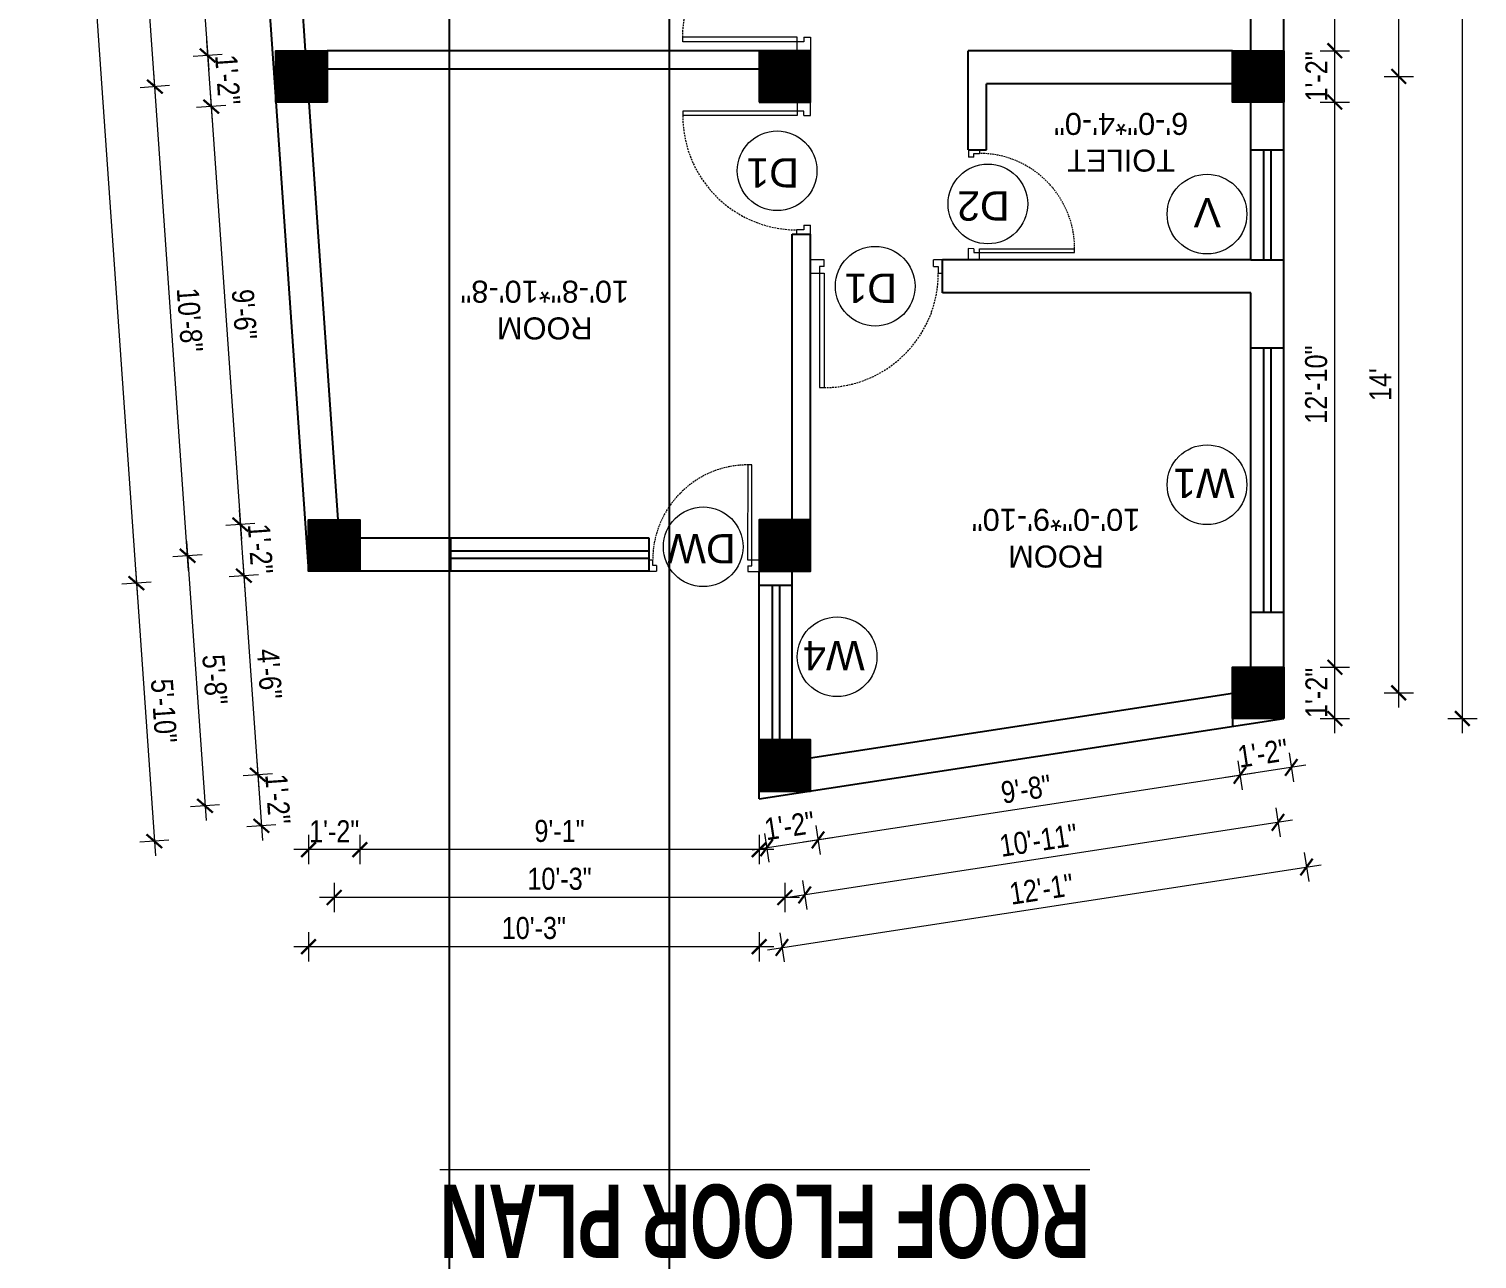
# Model space of a CAD drawing. Header units: inches. Extents: x -5096374 to -5070857, y -3259973 to -3243900.
# Drawn here: x -5078202 to -5077807.3, y -3258423.9 to -3258088.7 of the extents above; entities that cross this region are included whole.
import ezdxf

# ---------------------------------------------------------------- set-up
doc = ezdxf.new("R2010")
doc.units = ezdxf.units.IN
doc.header["$LTSCALE"] = 2
doc.header["$MEASUREMENT"] = 0
doc.header["$PDMODE"] = 34
doc.linetypes.add('HIDDEN', pattern=[0.375, 0.25, -0.125])
doc.layers.get('0').update_dxf_attribs({"linetype": 'CONTINUOUS'})
doc.layers.get('DEFPOINTS').update_dxf_attribs({"color": 141, "linetype": 'CONTINUOUS'})
doc.layers.add('A-Hatch', color=7, linetype='CONTINUOUS')
for name, color, linetype, lineweight in [('Annotate-Lite.w', 177, 'CONTINUOUS', 9), ('DIM 1-100', 4, 'CONTINUOUS', 13), ('Door-Window.w', 4, 'CONTINUOUS', 15), ('TEXT', 181, 'CONTINUOUS', 25), ('Text-100.w', 254, 'CONTINUOUS', 9)]:
    doc.layers.add(name, color=color, linetype=linetype, lineweight=lineweight)
doc.styles.add('Arial', font='arial.ttf', dxfattribs={"width": 0.8, "height": 12})
doc.styles.add('arial.', font='arial.ttf')
doc.styles.add('gaurav', font='arial.ttf')
doc.styles.get("Standard").update_dxf_attribs({"font": 'ARIALN.TTF'})
doc.dimstyles.new('1 by 96', dxfattribs={"dimtxt": 6, "dimasz": 4, "dimexe": 4, "dimexo": 4, "dimgap": 2, "dimtad": 1, "dimdec": 0, "dimzin": 0, "dimdsep": 46, "dimlunit": 4, "dimtxsty": 'Standard', "dimblk": 'ARCHTICK', "dimcen": 0, "dimdle": 4, "dimadec": 0, "dimazin": 0, "dimtfac": 1, "dimtdec": 0, "dimtix": 1, "dimtofl": 0, "dimtmove": 1, "dimatfit": 3, "dimldrblk": 'ARCHTICK', "dimfxl": 4, "dimfxlon": 1, "dimtolj": 1, "dimtzin": 0, "dimlwd": -1, "dimlwe": -1, "dimarcsym": 0})
pattern_1 = [(225, (-10169292.68518, -6516682.06317), (0.0883883476483, -0.0883883476483), [])]

# ---------------------------------------------------------------- blocks, each defined once
blk = doc.blocks.new('3-0')
at = {"ltscale": 3}
for p, q in [((11063.05, 10097.68), (11065.97, 10099.9)), ((11065.25, 10097.81), (11066.71, 10098.92)), ((11065.97, 10099.9), (11066.71, 10098.92)), ((11063.05, 10097.68), (11064.53, 10095.73)), ((11065.99, 10096.84), (11064.53, 10095.73)), ((11065.99, 10096.84), (11065.25, 10097.81)), ((11085.5, 10074.13), (11110.32, 10092.96)), ((11086.24, 10073.15), (11111.05, 10091.97)), ((11111.05, 10091.97), (11110.32, 10092.96)), ((11084.04, 10073.02), (11082.57, 10071.91)), ((11082.57, 10071.91), (11084.79, 10068.98)), ((11084.04, 10073.02), (11084.78, 10072.04)), ((11084.78, 10072.04), (11086.24, 10073.15)), ((11084.79, 10068.98), (11087.72, 10071.2)), ((11086.24, 10073.15), (11085.5, 10074.13)), ((11087.72, 10071.2), (11086.24, 10073.15))]:
    blk.add_line(p, q, dxfattribs=at)
at = {"layer": 'Door-Window.w', "color": 9, "linetype": 'HIDDEN', "lineweight": 18}
blk.add_arc((11085.5, 10074.13), 31.16, 37.1906, 127.1465, dxfattribs=at)
blk = doc.blocks.new('_ArchTick')
at = {"color": 0, "linetype": 'ByBlock', "const_width": 0.15}
blk.add_lwpolyline([(-0.5, -0.5), (0.5, 0.5)], dxfattribs=at)
blk = doc.blocks.new('*D971')
at = {"layer": 'DEFPOINTS', "color": 0, "transparency": 16777216}
for p in [(-5077873.97, -3258278.74), (-5077859.97, -3258276.59), (-5077871.93, -3258292.05)]:
    blk.add_point(p, dxfattribs=at)
at = {"layer": 'DIM 1-100', "color": 0, "transparency": 16777216}
for p, q in [((-5077858.54, -3258285.95), (-5077857.33, -3258293.85)), ((-5077853.98, -3258289.29), (-5077875.89, -3258292.65)), ((-5077872.54, -3258288.09), (-5077871.33, -3258296))]:
    blk.add_line(p, q, dxfattribs=at)
at = {"layer": 'DIM 1-100', "color": 0, "transparency": 16777216, "xscale": 4, "yscale": 4, "zscale": 4}
for p, rotation in [((-5077871.93, -3258292.05), 188.71474201693), ((-5077857.93, -3258289.9), 8.714742016929995)]:
    blk.add_blockref('_ArchTick', p, dxfattribs=dict(at, rotation=rotation))
at = {"layer": 'DIM 1-100', "color": 0, "transparency": 16777216, "insert": (-5077865.69, -3258286.02), "char_height": 6, "attachment_point": 5, "rotation": 8.7147}
blk.add_mtext('\\A1;1\'-2"', dxfattribs=at)
blk = doc.blocks.new('*D972')
at = {"layer": 'DEFPOINTS', "color": 0, "ltscale": 0.5, "transparency": 16777216}
for p in [(-5077873.97, -3258278.74), (-5077988.97, -3258296.37), (-5077986.93, -3258309.67)]:
    blk.add_point(p, dxfattribs=at)
at = {"layer": 'DIM 1-100', "color": 0, "ltscale": 0.5, "transparency": 16777216}
for p, q in [((-5077872.54, -3258288.09), (-5077871.33, -3258296)), ((-5077867.98, -3258291.44), (-5077990.89, -3258310.28)), ((-5077987.54, -3258305.72), (-5077986.33, -3258313.63))]:
    blk.add_line(p, q, dxfattribs=at)
at = {"layer": 'DIM 1-100', "color": 0, "ltscale": 0.5, "transparency": 16777216, "xscale": 4, "yscale": 4, "zscale": 4}
for p, rotation in [((-5077871.93, -3258292.05), 8.7147420027945), ((-5077986.93, -3258309.67), 188.7147420027945)]:
    blk.add_blockref('_ArchTick', p, dxfattribs=dict(at, rotation=rotation))
at = {"layer": 'DIM 1-100', "color": 0, "ltscale": 0.5, "transparency": 16777216, "insert": (-5077930.2, -3258295.85), "char_height": 6, "attachment_point": 5, "rotation": 8.7147}
blk.add_mtext('\\A1;9\'-8"', dxfattribs=at)
blk = doc.blocks.new('*D973')
at = {"layer": 'DEFPOINTS', "color": 0, "ltscale": 0.5, "transparency": 16777216}
for p in [(-5078002.97, -3258298.51), (-5077988.97, -3258296.37), (-5078000.93, -3258311.82)]:
    blk.add_point(p, dxfattribs=at)
at = {"layer": 'DIM 1-100', "color": 0, "ltscale": 0.5, "transparency": 16777216}
for p, q in [((-5077987.54, -3258305.72), (-5077986.33, -3258313.63)), ((-5077982.98, -3258309.07), (-5078004.89, -3258312.43)), ((-5078001.54, -3258307.87), (-5078000.33, -3258315.77))]:
    blk.add_line(p, q, dxfattribs=at)
at = {"layer": 'DIM 1-100', "color": 0, "ltscale": 0.5, "transparency": 16777216, "xscale": 4, "yscale": 4, "zscale": 4}
for p, rotation in [((-5078000.93, -3258311.82), 188.7147420027945), ((-5077986.93, -3258309.67), 8.7147420027945)]:
    blk.add_blockref('_ArchTick', p, dxfattribs=dict(at, rotation=rotation))
at = {"layer": 'DIM 1-100', "color": 0, "ltscale": 0.5, "transparency": 16777216, "insert": (-5077994.69, -3258305.79), "char_height": 6, "attachment_point": 5, "rotation": 8.7147}
blk.add_mtext('\\A1;1\'-2"', dxfattribs=at)
blk = doc.blocks.new('*D974')
at = {"layer": 'DEFPOINTS', "color": 0, "ltscale": 0.5, "transparency": 16777216}
for p in [(-5078111.81, -3258236.43), (-5078002.97, -3258298.51), (-5078111.81, -3258312.31)]:
    blk.add_point(p, dxfattribs=at)
at = {"layer": 'DIM 1-100', "color": 0, "ltscale": 0.5, "transparency": 16777216}
for p, q in [((-5078111.81, -3258308.31), (-5078111.81, -3258316.31)), ((-5078002.97, -3258308.31), (-5078002.97, -3258316.31)), ((-5077998.97, -3258312.31), (-5078115.81, -3258312.31))]:
    blk.add_line(p, q, dxfattribs=at)
at = {"layer": 'DIM 1-100', "color": 0, "ltscale": 0.5, "transparency": 16777216, "xscale": 4, "yscale": 4, "zscale": 4, "rotation": 180}
blk.add_blockref('_ArchTick', (-5078111.81, -3258312.31), dxfattribs=at)
at = {"layer": 'DIM 1-100', "color": 0, "ltscale": 0.5, "transparency": 16777216, "xscale": 4, "yscale": 4, "zscale": 4}
blk.add_blockref('_ArchTick', (-5078002.97, -3258312.31), dxfattribs=at)
at = {"layer": 'DIM 1-100', "color": 0, "ltscale": 0.5, "transparency": 16777216, "insert": (-5078057.39, -3258307.25), "char_height": 6, "attachment_point": 5}
blk.add_mtext('\\A1;9\'-1"', dxfattribs=at)
blk = doc.blocks.new('*D975')
at = {"layer": 'DEFPOINTS', "color": 0, "ltscale": 0.5, "transparency": 16777216}
for p in [(-5078125.81, -3258236.43), (-5078111.81, -3258236.43), (-5078125.81, -3258312.31)]:
    blk.add_point(p, dxfattribs=at)
at = {"layer": 'DIM 1-100', "color": 0, "ltscale": 0.5, "transparency": 16777216}
for p, q in [((-5078125.81, -3258308.31), (-5078125.81, -3258316.31)), ((-5078111.81, -3258308.31), (-5078111.81, -3258316.31)), ((-5078107.81, -3258312.31), (-5078129.81, -3258312.31))]:
    blk.add_line(p, q, dxfattribs=at)
at = {"layer": 'DIM 1-100', "color": 0, "ltscale": 0.5, "transparency": 16777216, "xscale": 4, "yscale": 4, "zscale": 4, "rotation": 180}
blk.add_blockref('_ArchTick', (-5078125.81, -3258312.31), dxfattribs=at)
at = {"layer": 'DIM 1-100', "color": 0, "ltscale": 0.5, "transparency": 16777216, "xscale": 4, "yscale": 4, "zscale": 4}
blk.add_blockref('_ArchTick', (-5078111.81, -3258312.31), dxfattribs=at)
at = {"layer": 'DIM 1-100', "color": 0, "ltscale": 0.5, "transparency": 16777216, "insert": (-5078118.81, -3258307.3), "char_height": 6, "attachment_point": 5}
blk.add_mtext('\\A1;1\'-2"', dxfattribs=at)
blk = doc.blocks.new('*D976')
at = {"layer": 'DEFPOINTS', "color": 0, "ltscale": 0.5, "transparency": 16777216}
for p in [(-5077859.97, -3258262.59), (-5077846.06, -3258262.59), (-5077859.97, -3258276.59)]:
    blk.add_point(p, dxfattribs=at)
at = {"layer": 'DIM 1-100', "color": 0, "ltscale": 0.5, "transparency": 16777216}
for p, q in [((-5077846.06, -3258280.59), (-5077846.06, -3258258.59)), ((-5077850.06, -3258262.59), (-5077842.06, -3258262.59)), ((-5077850.06, -3258276.59), (-5077842.06, -3258276.59))]:
    blk.add_line(p, q, dxfattribs=at)
at = {"layer": 'DIM 1-100', "color": 0, "ltscale": 0.5, "transparency": 16777216, "xscale": 4, "yscale": 4, "zscale": 4}
for p, rotation in [((-5077846.06, -3258262.59), 90), ((-5077846.06, -3258276.59), 270)]:
    blk.add_blockref('_ArchTick', p, dxfattribs=dict(at, rotation=rotation))
at = {"layer": 'DIM 1-100', "color": 0, "ltscale": 0.5, "transparency": 16777216, "insert": (-5077851.07, -3258269.59), "char_height": 6, "attachment_point": 5, "rotation": 90}
blk.add_mtext('\\A1;1\'-2"', dxfattribs=at)
blk = doc.blocks.new('*D977')
at = {"layer": 'DEFPOINTS', "color": 0, "ltscale": 0.5, "transparency": 16777216}
for p in [(-5077859.97, -3258108.59), (-5077846.06, -3258108.59), (-5077859.97, -3258262.59)]:
    blk.add_point(p, dxfattribs=at)
at = {"layer": 'DIM 1-100', "color": 0, "ltscale": 0.5, "transparency": 16777216}
for p, q in [((-5077846.06, -3258266.59), (-5077846.06, -3258104.59)), ((-5077850.06, -3258108.59), (-5077842.06, -3258108.59)), ((-5077850.06, -3258262.59), (-5077842.06, -3258262.59))]:
    blk.add_line(p, q, dxfattribs=at)
at = {"layer": 'DIM 1-100', "color": 0, "ltscale": 0.5, "transparency": 16777216, "xscale": 4, "yscale": 4, "zscale": 4}
for p, rotation in [((-5077846.06, -3258108.59), 90), ((-5077846.06, -3258262.59), 270)]:
    blk.add_blockref('_ArchTick', p, dxfattribs=dict(at, rotation=rotation))
at = {"layer": 'DIM 1-100', "color": 0, "ltscale": 0.5, "transparency": 16777216, "insert": (-5077851.13, -3258185.59), "char_height": 6, "attachment_point": 5, "rotation": 90}
blk.add_mtext('\\A1;12\'-10"', dxfattribs=at)
blk = doc.blocks.new('*D978')
at = {"layer": 'DEFPOINTS', "color": 0, "ltscale": 0.5, "transparency": 16777216}
for p in [(-5077859.97, -3258094.59), (-5077846.06, -3258094.59), (-5077859.97, -3258108.59)]:
    blk.add_point(p, dxfattribs=at)
at = {"layer": 'DIM 1-100', "color": 0, "ltscale": 0.5, "transparency": 16777216}
for p, q in [((-5077846.06, -3258112.59), (-5077846.06, -3258090.59)), ((-5077850.06, -3258094.59), (-5077842.06, -3258094.59)), ((-5077850.06, -3258108.59), (-5077842.06, -3258108.59))]:
    blk.add_line(p, q, dxfattribs=at)
at = {"layer": 'DIM 1-100', "color": 0, "ltscale": 0.5, "transparency": 16777216, "xscale": 4, "yscale": 4, "zscale": 4}
for p, rotation in [((-5077846.06, -3258094.59), 90), ((-5077846.06, -3258108.59), 270)]:
    blk.add_blockref('_ArchTick', p, dxfattribs=dict(at, rotation=rotation))
at = {"layer": 'DIM 1-100', "color": 0, "ltscale": 0.5, "transparency": 16777216, "insert": (-5077851.07, -3258101.59), "char_height": 6, "attachment_point": 5, "rotation": 90}
blk.add_mtext('\\A1;1\'-2"', dxfattribs=at)
blk = doc.blocks.new('*D979')
at = {"layer": 'DEFPOINTS', "color": 0, "ltscale": 0.5, "transparency": 16777216}
for p in [(-5077859.97, -3257980.83), (-5077846.06, -3257980.83), (-5077859.97, -3258094.59)]:
    blk.add_point(p, dxfattribs=at)
at = {"layer": 'DIM 1-100', "color": 0, "ltscale": 0.5, "transparency": 16777216}
for p, q in [((-5077846.06, -3258098.59), (-5077846.06, -3257976.83)), ((-5077850.06, -3257980.83), (-5077842.06, -3257980.83)), ((-5077850.06, -3258094.59), (-5077842.06, -3258094.59))]:
    blk.add_line(p, q, dxfattribs=at)
at = {"layer": 'DIM 1-100', "color": 0, "ltscale": 0.5, "transparency": 16777216, "xscale": 4, "yscale": 4, "zscale": 4}
for p, rotation in [((-5077846.06, -3257980.83), 90), ((-5077846.06, -3258094.59), 270)]:
    blk.add_blockref('_ArchTick', p, dxfattribs=dict(at, rotation=rotation))
at = {"layer": 'DIM 1-100', "color": 0, "ltscale": 0.5, "transparency": 16777216, "insert": (-5077851.13, -3258037.71), "char_height": 6, "attachment_point": 5, "rotation": 90}
blk.add_mtext('\\A1;9\'-6"', dxfattribs=at)
blk = doc.blocks.new('*D983')
at = {"layer": 'DEFPOINTS', "color": 0, "ltscale": 0.5, "transparency": 16777216}
for p in [(-5077866.97, -3258101.59), (-5077828.64, -3258101.59), (-5077866.97, -3258269.59)]:
    blk.add_point(p, dxfattribs=at)
at = {"layer": 'DIM 1-100', "color": 0, "ltscale": 0.5, "transparency": 16777216}
for p, q in [((-5077828.64, -3258273.59), (-5077828.64, -3258097.59)), ((-5077832.64, -3258101.59), (-5077824.64, -3258101.59)), ((-5077832.64, -3258269.59), (-5077824.64, -3258269.59))]:
    blk.add_line(p, q, dxfattribs=at)
at = {"layer": 'DIM 1-100', "color": 0, "ltscale": 0.5, "transparency": 16777216, "xscale": 4, "yscale": 4, "zscale": 4}
for p, rotation in [((-5077828.64, -3258101.59), 90), ((-5077828.64, -3258269.59), 270)]:
    blk.add_blockref('_ArchTick', p, dxfattribs=dict(at, rotation=rotation))
at = {"layer": 'DIM 1-100', "color": 0, "ltscale": 0.5, "transparency": 16777216, "insert": (-5077833.65, -3258185.59), "char_height": 6, "attachment_point": 5, "rotation": 90}
blk.add_mtext("\\A1;14'", dxfattribs=at)
blk = doc.blocks.new('*D984')
at = {"layer": 'DEFPOINTS', "color": 0, "ltscale": 0.5, "transparency": 16777216}
for p in [(-5077866.97, -3257973.83), (-5077828.64, -3257973.83), (-5077866.97, -3258101.59)]:
    blk.add_point(p, dxfattribs=at)
at = {"layer": 'DIM 1-100', "color": 0, "ltscale": 0.5, "transparency": 16777216}
for p, q in [((-5077828.64, -3258105.59), (-5077828.64, -3257969.83)), ((-5077832.64, -3257973.83), (-5077824.64, -3257973.83)), ((-5077832.64, -3258101.59), (-5077824.64, -3258101.59))]:
    blk.add_line(p, q, dxfattribs=at)
at = {"layer": 'DIM 1-100', "color": 0, "ltscale": 0.5, "transparency": 16777216, "xscale": 4, "yscale": 4, "zscale": 4}
for p, rotation in [((-5077828.64, -3257973.83), 90), ((-5077828.64, -3258101.59), 270)]:
    blk.add_blockref('_ArchTick', p, dxfattribs=dict(at, rotation=rotation))
at = {"layer": 'DIM 1-100', "color": 0, "ltscale": 0.5, "transparency": 16777216, "insert": (-5077833.7, -3258037.71), "char_height": 6, "attachment_point": 5, "rotation": 90}
blk.add_mtext('\\A1;10\'-8"', dxfattribs=at)
blk = doc.blocks.new('*D986')
at = {"layer": 'DEFPOINTS', "color": 0, "ltscale": 0.5, "transparency": 16777216}
for p in [(-5077859.97, -3257873.83), (-5077811.3, -3257873.83), (-5077859.97, -3258276.59)]:
    blk.add_point(p, dxfattribs=at)
at = {"layer": 'DIM 1-100', "color": 0, "ltscale": 0.5, "transparency": 16777216}
for p, q in [((-5077811.3, -3258280.59), (-5077811.3, -3257869.83)), ((-5077815.3, -3257873.83), (-5077807.3, -3257873.83)), ((-5077815.3, -3258276.59), (-5077807.3, -3258276.59))]:
    blk.add_line(p, q, dxfattribs=at)
at = {"layer": 'DIM 1-100', "color": 0, "ltscale": 0.5, "transparency": 16777216, "xscale": 4, "yscale": 4, "zscale": 4}
for p, rotation in [((-5077811.3, -3257873.83), 90), ((-5077811.3, -3258276.59), 270)]:
    blk.add_blockref('_ArchTick', p, dxfattribs=dict(at, rotation=rotation))
at = {"layer": 'DIM 1-100', "color": 0, "ltscale": 0.5, "transparency": 16777216, "insert": (-5077816.36, -3258075.21), "char_height": 6, "attachment_point": 5, "rotation": 90}
blk.add_mtext('\\A1;33\'-7"', dxfattribs=at)
blk = doc.blocks.new('*D987')
at = {"layer": 'DEFPOINTS', "color": 0, "ltscale": 0.5, "transparency": 16777216}
for p in [(-5077866.97, -3258269.59), (-5077995.97, -3258289.37), (-5077990.56, -3258324.66)]:
    blk.add_point(p, dxfattribs=at)
at = {"layer": 'DIM 1-100', "color": 0, "ltscale": 0.5, "transparency": 16777216}
for p, q in [((-5077862.17, -3258300.93), (-5077860.96, -3258308.84)), ((-5077857.61, -3258304.28), (-5077994.52, -3258325.26)), ((-5077991.17, -3258320.7), (-5077989.96, -3258328.61))]:
    blk.add_line(p, q, dxfattribs=at)
at = {"layer": 'DIM 1-100', "color": 0, "ltscale": 0.5, "transparency": 16777216, "xscale": 4, "yscale": 4, "zscale": 4}
for p, rotation in [((-5077861.56, -3258304.88), 8.714742018610888), ((-5077990.56, -3258324.66), 188.7147420186108)]:
    blk.add_blockref('_ArchTick', p, dxfattribs=dict(at, rotation=rotation))
at = {"layer": 'DIM 1-100', "color": 0, "ltscale": 0.5, "transparency": 16777216, "insert": (-5077926.83, -3258309.77), "char_height": 6, "attachment_point": 5, "rotation": 8.7147}
blk.add_mtext('\\A1;10\'-11"', dxfattribs=at)
blk = doc.blocks.new('*D988')
at = {"layer": 'DEFPOINTS', "color": 0, "ltscale": 0.5, "transparency": 16777216}
for p in [(-5078118.81, -3258229.43), (-5077995.97, -3258289.37), (-5078118.81, -3258325.36)]:
    blk.add_point(p, dxfattribs=at)
at = {"layer": 'DIM 1-100', "color": 0, "ltscale": 0.5, "transparency": 16777216}
for p, q in [((-5078118.81, -3258321.36), (-5078118.81, -3258329.36)), ((-5077995.97, -3258321.36), (-5077995.97, -3258329.36)), ((-5077991.97, -3258325.36), (-5078122.81, -3258325.36))]:
    blk.add_line(p, q, dxfattribs=at)
at = {"layer": 'DIM 1-100', "color": 0, "ltscale": 0.5, "transparency": 16777216, "xscale": 4, "yscale": 4, "zscale": 4, "rotation": 180}
blk.add_blockref('_ArchTick', (-5078118.81, -3258325.36), dxfattribs=at)
at = {"layer": 'DIM 1-100', "color": 0, "ltscale": 0.5, "transparency": 16777216, "xscale": 4, "yscale": 4, "zscale": 4}
blk.add_blockref('_ArchTick', (-5077995.97, -3258325.36), dxfattribs=at)
at = {"layer": 'DIM 1-100', "color": 0, "ltscale": 0.5, "transparency": 16777216, "insert": (-5078057.39, -3258320.29), "char_height": 6, "attachment_point": 5}
blk.add_mtext('\\A1;10\'-3"', dxfattribs=at)
blk = doc.blocks.new('*D989')
at = {"layer": 'DEFPOINTS', "color": 0, "ltscale": 0.5, "transparency": 16777216}
for p in [(-5077859.97, -3258276.59), (-5078002.97, -3258298.51), (-5077853.77, -3258317.06)]:
    blk.add_point(p, dxfattribs=at)
at = {"layer": 'DIM 1-100', "color": 0, "ltscale": 0.5, "transparency": 16777216}
for p, q in [((-5077854.38, -3258313.1), (-5077853.16, -3258321.01)), ((-5078000.72, -3258339.58), (-5077849.82, -3258316.45)), ((-5077997.38, -3258335.02), (-5077996.16, -3258342.93))]:
    blk.add_line(p, q, dxfattribs=at)
at = {"layer": 'DIM 1-100', "color": 0, "ltscale": 0.5, "transparency": 16777216, "xscale": 4, "yscale": 4, "zscale": 4}
for p, rotation in [((-5077853.77, -3258317.06), 8.714742018475578), ((-5077996.77, -3258338.98), 188.7147420184756)]:
    blk.add_blockref('_ArchTick', p, dxfattribs=dict(at, rotation=rotation))
at = {"layer": 'DIM 1-100', "color": 0, "ltscale": 0.5, "transparency": 16777216, "insert": (-5077926.03, -3258323.06), "char_height": 6, "attachment_point": 5, "rotation": 8.7147}
blk.add_mtext('\\A1;12\'-1"', dxfattribs=at)
blk = doc.blocks.new('*D990')
at = {"layer": 'DEFPOINTS', "color": 0, "ltscale": 0.5, "transparency": 16777216}
for p in [(-5078125.81, -3258236.43), (-5078002.97, -3258236.43), (-5078125.81, -3258338.76)]:
    blk.add_point(p, dxfattribs=at)
at = {"layer": 'DIM 1-100', "color": 0, "ltscale": 0.5, "transparency": 16777216}
for p, q in [((-5078125.81, -3258334.76), (-5078125.81, -3258342.76)), ((-5078002.97, -3258334.76), (-5078002.97, -3258342.76)), ((-5077998.97, -3258338.76), (-5078129.81, -3258338.76))]:
    blk.add_line(p, q, dxfattribs=at)
at = {"layer": 'DIM 1-100', "color": 0, "ltscale": 0.5, "transparency": 16777216, "xscale": 4, "yscale": 4, "zscale": 4, "rotation": 180}
blk.add_blockref('_ArchTick', (-5078125.81, -3258338.76), dxfattribs=at)
at = {"layer": 'DIM 1-100', "color": 0, "ltscale": 0.5, "transparency": 16777216, "xscale": 4, "yscale": 4, "zscale": 4}
blk.add_blockref('_ArchTick', (-5078002.97, -3258338.76), dxfattribs=at)
at = {"layer": 'DIM 1-100', "color": 0, "ltscale": 0.5, "transparency": 16777216, "insert": (-5078064.39, -3258333.7), "char_height": 6, "attachment_point": 5}
blk.add_mtext('\\A1;10\'-3"', dxfattribs=at)
blk = doc.blocks.new('*D1002')
at = {"layer": 'DEFPOINTS', "color": 0, "ltscale": 0.5, "transparency": 16777216}
for p in [(-5078143.63, -3257980.83), (-5078153.3, -3258095.89), (-5078134.73, -3258094.59)]:
    blk.add_point(p, dxfattribs=at)
at = {"layer": 'DIM 1-100', "color": 0, "ltscale": 0.5, "transparency": 16777216}
for p, q in [((-5078161.51, -3257978.07), (-5078153.02, -3258099.88)), ((-5078157.25, -3257981.78), (-5078165.23, -3257982.34)), ((-5078149.31, -3258095.61), (-5078157.29, -3258096.17))]:
    blk.add_line(p, q, dxfattribs=at)
at = {"layer": 'DIM 1-100', "color": 0, "ltscale": 0.5, "transparency": 16777216, "xscale": 4, "yscale": 4, "zscale": 4}
for p, rotation in [((-5078161.24, -3257982.06), 93.98810614916262), ((-5078153.3, -3258095.89), 273.9881061491626)]:
    blk.add_blockref('_ArchTick', p, dxfattribs=dict(at, rotation=rotation))
at = {"layer": 'DIM 1-100', "color": 0, "ltscale": 0.5, "transparency": 16777216, "insert": (-5078152.22, -3258038.62), "char_height": 6, "attachment_point": 5, "rotation": 273.9881}
blk.add_mtext('\\A1;9\'-6"', dxfattribs=at)
blk = doc.blocks.new('*D1003')
at = {"layer": 'DEFPOINTS', "color": 0, "ltscale": 0.5, "transparency": 16777216}
for p in [(-5078134.73, -3258094.59), (-5078134.73, -3258108.59), (-5078152.33, -3258109.82)]:
    blk.add_point(p, dxfattribs=at)
at = {"layer": 'DIM 1-100', "color": 0, "ltscale": 0.5, "transparency": 16777216}
for p, q in [((-5078153.58, -3258091.9), (-5078152.05, -3258113.81)), ((-5078149.31, -3258095.61), (-5078157.29, -3258096.17)), ((-5078148.34, -3258109.54), (-5078156.32, -3258110.1))]:
    blk.add_line(p, q, dxfattribs=at)
at = {"layer": 'DIM 1-100', "color": 0, "ltscale": 0.5, "transparency": 16777216, "xscale": 4, "yscale": 4, "zscale": 4}
for p, rotation in [((-5078153.3, -3258095.89), 93.98810614916262), ((-5078152.33, -3258109.82), 273.9881061491626)]:
    blk.add_blockref('_ArchTick', p, dxfattribs=dict(at, rotation=rotation))
at = {"layer": 'DIM 1-100', "color": 0, "ltscale": 0.5, "transparency": 16777216, "insert": (-5078147.81, -3258102.5), "char_height": 6, "attachment_point": 5, "rotation": 273.9881}
blk.add_mtext('\\A1;1\'-2"', dxfattribs=at)
blk = doc.blocks.new('*D1004')
at = {"layer": 'DEFPOINTS', "color": 0, "ltscale": 0.5, "transparency": 16777216}
for p in [(-5078134.73, -3258108.59), (-5078125.81, -3258222.43), (-5078144.39, -3258223.73)]:
    blk.add_point(p, dxfattribs=at)
at = {"layer": 'DIM 1-100', "color": 0, "ltscale": 0.5, "transparency": 16777216}
for p, q in [((-5078152.61, -3258105.83), (-5078144.11, -3258227.72)), ((-5078148.34, -3258109.54), (-5078156.32, -3258110.1)), ((-5078140.4, -3258223.45), (-5078148.38, -3258224.01))]:
    blk.add_line(p, q, dxfattribs=at)
at = {"layer": 'DIM 1-100', "color": 0, "ltscale": 0.5, "transparency": 16777216, "xscale": 4, "yscale": 4, "zscale": 4}
for p, rotation in [((-5078152.33, -3258109.82), 93.98810614916262), ((-5078144.39, -3258223.73), 273.9881061491626)]:
    blk.add_blockref('_ArchTick', p, dxfattribs=dict(at, rotation=rotation))
at = {"layer": 'DIM 1-100', "color": 0, "ltscale": 0.5, "transparency": 16777216, "insert": (-5078143.31, -3258166.42), "char_height": 6, "attachment_point": 5, "rotation": 273.9881}
blk.add_mtext('\\A1;9\'-6"', dxfattribs=at)
blk = doc.blocks.new('*D1005')
at = {"layer": 'DEFPOINTS', "color": 0, "ltscale": 0.5, "transparency": 16777216}
for p in [(-5078125.81, -3258222.43), (-5078143.42, -3258237.66), (-5078125.81, -3258236.43)]:
    blk.add_point(p, dxfattribs=at)
at = {"layer": 'DIM 1-100', "color": 0, "ltscale": 0.5, "transparency": 16777216}
for p, q in [((-5078140.4, -3258223.45), (-5078148.38, -3258224.01)), ((-5078144.67, -3258219.74), (-5078143.14, -3258241.65)), ((-5078139.43, -3258237.38), (-5078147.41, -3258237.94))]:
    blk.add_line(p, q, dxfattribs=at)
at = {"layer": 'DIM 1-100', "color": 0, "ltscale": 0.5, "transparency": 16777216, "xscale": 4, "yscale": 4, "zscale": 4}
for p, rotation in [((-5078144.39, -3258223.73), 93.98810614916262), ((-5078143.42, -3258237.66), 273.9881061491626)]:
    blk.add_blockref('_ArchTick', p, dxfattribs=dict(at, rotation=rotation))
at = {"layer": 'DIM 1-100', "color": 0, "ltscale": 0.5, "transparency": 16777216, "insert": (-5078138.9, -3258230.34), "char_height": 6, "attachment_point": 5, "rotation": 273.9881}
blk.add_mtext('\\A1;1\'-2"', dxfattribs=at)
blk = doc.blocks.new('*D1006')
at = {"layer": 'DEFPOINTS', "color": 0, "ltscale": 0.5, "transparency": 16777216}
for p in [(-5078125.81, -3258236.43), (-5078002.97, -3258282.37), (-5078139.64, -3258291.89)]:
    blk.add_point(p, dxfattribs=at)
at = {"layer": 'DIM 1-100', "color": 0, "ltscale": 0.5, "transparency": 16777216}
for p, q in [((-5078143.69, -3258233.67), (-5078139.36, -3258295.88)), ((-5078139.43, -3258237.38), (-5078147.41, -3258237.94)), ((-5078135.64, -3258291.62), (-5078143.63, -3258292.17))]:
    blk.add_line(p, q, dxfattribs=at)
at = {"layer": 'DIM 1-100', "color": 0, "ltscale": 0.5, "transparency": 16777216, "xscale": 4, "yscale": 4, "zscale": 4}
for p, rotation in [((-5078143.42, -3258237.66), 93.98810614916262), ((-5078139.64, -3258291.89), 273.9881061491626)]:
    blk.add_blockref('_ArchTick', p, dxfattribs=dict(at, rotation=rotation))
at = {"layer": 'DIM 1-100', "color": 0, "ltscale": 0.5, "transparency": 16777216, "insert": (-5078136.47, -3258264.42), "char_height": 6, "attachment_point": 5, "rotation": 273.9881}
blk.add_mtext('\\A1;4\'-6"', dxfattribs=at)
blk = doc.blocks.new('*D1007')
at = {"layer": 'DEFPOINTS', "color": 0, "ltscale": 0.5, "transparency": 16777216}
for p in [(-5078002.97, -3258282.37), (-5078002.97, -3258296.37), (-5078138.66, -3258305.83)]:
    blk.add_point(p, dxfattribs=at)
at = {"layer": 'DIM 1-100', "color": 0, "ltscale": 0.5, "transparency": 16777216}
for p, q in [((-5078139.91, -3258287.9), (-5078138.39, -3258309.82)), ((-5078135.64, -3258291.62), (-5078143.63, -3258292.17)), ((-5078134.67, -3258305.55), (-5078142.65, -3258306.1))]:
    blk.add_line(p, q, dxfattribs=at)
at = {"layer": 'DIM 1-100', "color": 0, "ltscale": 0.5, "transparency": 16777216, "xscale": 4, "yscale": 4, "zscale": 4}
for p, rotation in [((-5078139.64, -3258291.89), 93.98810614916262), ((-5078138.66, -3258305.83), 273.9881061491626)]:
    blk.add_blockref('_ArchTick', p, dxfattribs=dict(at, rotation=rotation))
at = {"layer": 'DIM 1-100', "color": 0, "ltscale": 0.5, "transparency": 16777216, "insert": (-5078134.15, -3258298.51), "char_height": 6, "attachment_point": 5, "rotation": 273.9881}
blk.add_mtext('\\A1;1\'-2"', dxfattribs=at)
blk = doc.blocks.new('*D1008')
at = {"layer": 'DEFPOINTS', "color": 0, "ltscale": 0.5, "transparency": 16777216}
for p in [(-5078167.68, -3258104.38), (-5078127.73, -3258101.59), (-5078118.81, -3258229.43)]:
    blk.add_point(p, dxfattribs=at)
at = {"layer": 'DIM 1-100', "color": 0, "ltscale": 0.5, "transparency": 16777216}
for p, q in [((-5078158.49, -3258236.21), (-5078167.96, -3258100.39)), ((-5078163.69, -3258104.1), (-5078171.67, -3258104.66)), ((-5078154.78, -3258231.94), (-5078162.76, -3258232.5))]:
    blk.add_line(p, q, dxfattribs=at)
at = {"layer": 'DIM 1-100', "color": 0, "ltscale": 0.5, "transparency": 16777216, "xscale": 4, "yscale": 4, "zscale": 4}
for p, rotation in [((-5078167.68, -3258104.38), 93.98810611419698), ((-5078158.77, -3258232.22), 273.988106114197)]:
    blk.add_blockref('_ArchTick', p, dxfattribs=dict(at, rotation=rotation))
at = {"layer": 'DIM 1-100', "color": 0, "ltscale": 0.5, "transparency": 16777216, "insert": (-5078158.18, -3258167.95), "char_height": 6, "attachment_point": 5, "rotation": 273.9881}
blk.add_mtext('\\A1;10\'-8"', dxfattribs=at)
blk = doc.blocks.new('*D1009')
at = {"layer": 'DEFPOINTS', "color": 0, "ltscale": 0.5, "transparency": 16777216}
for p in [(-5078136.63, -3257973.83), (-5078176.59, -3257976.62), (-5078127.73, -3258101.59)]:
    blk.add_point(p, dxfattribs=at)
at = {"layer": 'DIM 1-100', "color": 0, "ltscale": 0.5, "transparency": 16777216}
for p, q in [((-5078167.41, -3258108.37), (-5078176.87, -3257972.63)), ((-5078172.6, -3257976.34), (-5078180.58, -3257976.9)), ((-5078163.69, -3258104.1), (-5078171.67, -3258104.66))]:
    blk.add_line(p, q, dxfattribs=at)
at = {"layer": 'DIM 1-100', "color": 0, "ltscale": 0.5, "transparency": 16777216, "xscale": 4, "yscale": 4, "zscale": 4}
for p, rotation in [((-5078176.59, -3257976.62), 93.98810614916262), ((-5078167.68, -3258104.38), 273.9881061491626)]:
    blk.add_blockref('_ArchTick', p, dxfattribs=dict(at, rotation=rotation))
at = {"layer": 'DIM 1-100', "color": 0, "ltscale": 0.5, "transparency": 16777216, "insert": (-5078167.09, -3258040.15), "char_height": 6, "attachment_point": 5, "rotation": 273.9881}
blk.add_mtext('\\A1;10\'-8"', dxfattribs=at)
blk = doc.blocks.new('*D1011')
at = {"layer": 'DEFPOINTS', "color": 0, "ltscale": 0.5, "transparency": 16777216}
for p in [(-5078118.81, -3258229.43), (-5077995.97, -3258289.37), (-5078154.02, -3258300.38)]:
    blk.add_point(p, dxfattribs=at)
at = {"layer": 'DIM 1-100', "color": 0, "ltscale": 0.5, "transparency": 16777216}
for p, q in [((-5078159.05, -3258228.23), (-5078153.74, -3258304.38)), ((-5078154.78, -3258231.94), (-5078162.76, -3258232.5)), ((-5078150.03, -3258300.11), (-5078158.01, -3258300.66))]:
    blk.add_line(p, q, dxfattribs=at)
at = {"layer": 'DIM 1-100', "color": 0, "ltscale": 0.5, "transparency": 16777216, "xscale": 4, "yscale": 4, "zscale": 4}
for p, rotation in [((-5078158.77, -3258232.22), 93.98810614916262), ((-5078154.02, -3258300.38), 273.9881061491626)]:
    blk.add_blockref('_ArchTick', p, dxfattribs=dict(at, rotation=rotation))
at = {"layer": 'DIM 1-100', "color": 0, "ltscale": 0.5, "transparency": 16777216, "insert": (-5078151.34, -3258265.95), "char_height": 6, "attachment_point": 5, "rotation": 273.9881}
blk.add_mtext('\\A1;5\'-8"', dxfattribs=at)
blk = doc.blocks.new('*D1012')
at = {"layer": 'DEFPOINTS', "color": 0, "ltscale": 0.5, "transparency": 16777216}
for p in [(-5078151.09, -3257873.83), (-5078125.81, -3258236.43), (-5078172.73, -3258239.7)]:
    blk.add_point(p, dxfattribs=at)
at = {"layer": 'DIM 1-100', "color": 0, "ltscale": 0.5, "transparency": 16777216}
for p, q in [((-5078198.29, -3257873.11), (-5078172.46, -3258243.69)), ((-5078194.02, -3257876.83), (-5078202, -3257877.38)), ((-5078168.74, -3258239.42), (-5078176.72, -3258239.98))]:
    blk.add_line(p, q, dxfattribs=at)
at = {"layer": 'DIM 1-100', "color": 0, "ltscale": 0.5, "transparency": 16777216, "xscale": 4, "yscale": 4, "zscale": 4}
for p, rotation in [((-5078198.01, -3257877.11), 93.98810611425189), ((-5078172.73, -3258239.7), 273.9881061142519)]:
    blk.add_blockref('_ArchTick', p, dxfattribs=dict(at, rotation=rotation))
at = {"layer": 'DIM 1-100', "color": 0, "ltscale": 0.5, "transparency": 16777216, "insert": (-5078180.32, -3258058.05), "char_height": 6, "attachment_point": 5, "rotation": 273.9881}
blk.add_mtext('\\A1;30\'-3"', dxfattribs=at)
blk = doc.blocks.new('*D1013')
at = {"layer": 'DEFPOINTS', "color": 0, "ltscale": 0.5, "transparency": 16777216}
for p in [(-5078125.81, -3258236.43), (-5078002.97, -3258298.51), (-5078167.83, -3258310.01)]:
    blk.add_point(p, dxfattribs=at)
at = {"layer": 'DIM 1-100', "color": 0, "ltscale": 0.5, "transparency": 16777216}
for p, q in [((-5078173.01, -3258235.71), (-5078167.55, -3258314)), ((-5078168.74, -3258239.42), (-5078176.72, -3258239.98)), ((-5078163.84, -3258309.73), (-5078171.82, -3258310.28))]:
    blk.add_line(p, q, dxfattribs=at)
at = {"layer": 'DIM 1-100', "color": 0, "ltscale": 0.5, "transparency": 16777216, "xscale": 4, "yscale": 4, "zscale": 4}
for p, rotation in [((-5078172.73, -3258239.7), 93.98810614916268), ((-5078167.83, -3258310.01), 273.9881061491627)]:
    blk.add_blockref('_ArchTick', p, dxfattribs=dict(at, rotation=rotation))
at = {"layer": 'DIM 1-100', "color": 0, "ltscale": 0.5, "transparency": 16777216, "insert": (-5078165.23, -3258274.5), "char_height": 6, "attachment_point": 5, "rotation": 273.9881}
blk.add_mtext('\\A1;5\'-10"', dxfattribs=at)

msp = doc.modelspace()

# ---------------------------------------------------------------- hatches: boundary and pattern name
at = {"layer": 'A-Hatch', "ltscale": 0.5}
h = msp.add_hatch(dxfattribs=at)
h.set_pattern_fill('ANSI31', color=256, angle=180)
h.set_pattern_definition(pattern_1)
h.paths.add_polyline_path([(-5078120.73, -3258108.59), (-5078120.73, -3258094.59), (-5078134.73, -3258094.59), (-5078134.73, -3258108.59)])
h = msp.add_hatch(dxfattribs=at)
h.set_pattern_fill('ANSI31', color=256, angle=180)
h.set_pattern_definition(pattern_1)
h.paths.add_polyline_path([(-5078002.97, -3258108.59), (-5077988.97, -3258108.59), (-5077988.97, -3258094.59), (-5078002.97, -3258094.59)])
h = msp.add_hatch(dxfattribs=at)
h.set_pattern_fill('ANSI31', color=256, angle=180)
h.set_pattern_definition(pattern_1)
h.paths.add_polyline_path([(-5077859.97, -3258094.59), (-5077873.97, -3258094.59), (-5077873.97, -3258108.59), (-5077859.97, -3258108.59)])
h = msp.add_hatch(dxfattribs=at)
h.set_pattern_fill('ANSI31', color=256, angle=180)
h.set_pattern_definition(pattern_1)
h.paths.add_polyline_path([(-5078111.81, -3258236.43), (-5078111.81, -3258222.43), (-5078125.81, -3258222.43), (-5078125.81, -3258236.43)])
h = msp.add_hatch(dxfattribs=at)
h.set_pattern_fill('ANSI31', color=256, angle=180)
h.set_pattern_definition(pattern_1)
h.paths.add_polyline_path([(-5078002.97, -3258236.43), (-5077993.97, -3258236.43), (-5077988.97, -3258236.43), (-5077988.97, -3258222.43), (-5078002.97, -3258222.43), (-5078002.97, -3258233.43), (-5078002.97, -3258233.43)])
h = msp.add_hatch(dxfattribs=at)
h.set_pattern_fill('ANSI31', color=256, angle=180)
h.set_pattern_definition(pattern_1)
h.paths.add_polyline_path([(-5077873.97, -3258276.59), (-5077859.97, -3258276.59), (-5077859.97, -3258262.59), (-5077873.97, -3258262.59)])
h = msp.add_hatch(dxfattribs=at)
h.set_pattern_fill('ANSI31', color=256, angle=180)
h.set_pattern_definition(pattern_1)
h.paths.add_polyline_path([(-5078002.97, -3258296.37), (-5077988.97, -3258296.37), (-5077988.97, -3258282.37), (-5078002.97, -3258282.37)])

# ---------------------------------------------------------------- linework, layer by layer
at = {"ltscale": 0.5}
for p, q in [((-5078151.09, -3257873.83), (-5078125.81, -3258236.43)), ((-5077859.97, -3258108.59), (-5077859.97, -3257873.83)), ((-5078134.61, -3257980.83), (-5078126.68, -3258094.59)), ((-5077868.97, -3258094.59), (-5077868.97, -3257980.83)), ((-5077993.97, -3258094.59), (-5078120.73, -3258094.59)), ((-5077945.97, -3258121.59), (-5077945.97, -3258094.59)), ((-5077873.97, -3258094.59), (-5077945.97, -3258094.59)), ((-5078002.97, -3258099.59), (-5078120.73, -3258099.59)), ((-5077940.97, -3258121.59), (-5077940.97, -3258103.59)), ((-5077873.97, -3258103.59), (-5077940.97, -3258103.59)), ((-5078125.7, -3258108.59), (-5078117.77, -3258222.43)), ((-5077868.97, -3258151.59), (-5077868.97, -3258108.59)), ((-5077859.97, -3258276.59), (-5077859.97, -3258108.59)), ((-5077945.97, -3258121.59), (-5077940.97, -3258121.59)), ((-5077868.97, -3258121.59), (-5077859.97, -3258121.59)), ((-5077865.47, -3258121.59), (-5077865.47, -3258151.59)), ((-5077863.47, -3258121.59), (-5077863.47, -3258151.59)), ((-5077993.97, -3258222.43), (-5077993.97, -3258144.59)), ((-5077993.97, -3258144.59), (-5077988.97, -3258144.59)), ((-5077988.97, -3258222.43), (-5077988.97, -3258144.59)), ((-5077988.97, -3258151.59), (-5077988.97, -3258144.59)), ((-5077868.97, -3258151.59), (-5077952.97, -3258151.59)), ((-5077945.97, -3258151.59), (-5077952.97, -3258151.59)), ((-5077952.97, -3258160.59), (-5077952.97, -3258151.59)), ((-5077868.97, -3258151.59), (-5077859.97, -3258151.59)), ((-5077868.97, -3258160.59), (-5077952.97, -3258160.59)), ((-5077868.97, -3258262.59), (-5077868.97, -3258160.59)), ((-5077868.97, -3258175.59), (-5077859.97, -3258175.59)), ((-5077865.47, -3258175.59), (-5077865.47, -3258247.59)), ((-5077863.47, -3258175.59), (-5077863.47, -3258247.59)), ((-5078032.97, -3258227.43), (-5078111.81, -3258227.43)), ((-5078086.97, -3258236.43), (-5078086.97, -3258227.43)), ((-5078032.97, -3258236.43), (-5078032.97, -3258227.43)), ((-5078032.97, -3258230.93), (-5078086.97, -3258230.93)), ((-5078032.97, -3258232.93), (-5078086.97, -3258232.93)), ((-5078032.97, -3258236.43), (-5078125.81, -3258236.43)), ((-5078002.97, -3258298.51), (-5078002.97, -3258236.43)), ((-5077993.97, -3258236.43), (-5078002.97, -3258236.43)), ((-5077993.97, -3258282.37), (-5077993.97, -3258236.43)), ((-5077993.97, -3258240.37), (-5078002.97, -3258240.37)), ((-5077999.47, -3258240.37), (-5077999.47, -3258282.37)), ((-5077997.47, -3258240.37), (-5077997.47, -3258282.37)), ((-5077868.97, -3258247.59), (-5077859.97, -3258247.59)), ((-5077873.97, -3258262.59), (-5077873.97, -3258278.74)), ((-5077988.97, -3258287.26), (-5077873.97, -3258269.63)), ((-5078002.97, -3258298.51), (-5077859.97, -3258276.59))]:
    msp.add_line(p, q, dxfattribs=at)
for p in [(-5078087.39, -3256928.33), (-5078027.39, -3256928.33)]:
    msp.add_xline(p, (0, 1), dxfattribs=at)
for points in [[(-5078120.73, -3258108.59), (-5078134.73, -3258108.59), (-5078134.73, -3258094.59), (-5078120.73, -3258094.59)], [(-5078002.97, -3258108.59), (-5077988.97, -3258108.59), (-5077988.97, -3258094.59), (-5078002.97, -3258094.59)], [(-5077859.97, -3258108.59), (-5077873.97, -3258108.59), (-5077873.97, -3258094.59), (-5077859.97, -3258094.59)], [(-5078111.81, -3258236.43), (-5078125.81, -3258236.43), (-5078125.81, -3258222.43), (-5078111.81, -3258222.43)], [(-5078002.97, -3258236.43), (-5077988.97, -3258236.43), (-5077988.97, -3258222.43), (-5078002.97, -3258222.43)], [(-5077859.97, -3258276.59), (-5077873.97, -3258276.59), (-5077873.97, -3258262.59), (-5077859.97, -3258262.59)], [(-5078002.97, -3258296.37), (-5077988.97, -3258296.37), (-5077988.97, -3258282.37), (-5078002.97, -3258282.37)]]:
    msp.add_lwpolyline(points, close=True, dxfattribs=at)
at = {"layer": 'Annotate-Lite.w', "ltscale": 0.005}
for centre in [(-5077998.07, -3258127.31), (-5077940.63, -3258136.35), (-5077880.9, -3258139.1), (-5077971.35, -3258158.76), (-5077880.9, -3258212.86), (-5078018.23, -3258229.77), (-5077981.74, -3258259.76)]:
    msp.add_circle(centre, 10.86, dxfattribs=at)

# ---------------------------------------------------------------- block references
at = {"layer": 'Door-Window.w', "linetype": 'ByBlock'}
for p, xscale, yscale, zscale, rotation in [((-5063075.24, -3259415.15), -0.9997910039624013, 0.9997910039624012, 0.9997910039624012, 37.19059521980472), ((-5063075.24, -3256788.03), 0.9997910039624013, 0.9997910039624013, 0.9997910039624013, 142.8094047801952), ((-5090375.57, -3259235.5), 0.8331589850765497, 0.8331589850765497, 0.8331589850765497, 322.7330628613128), ((-5079309.53, -3243237.84), 0.9997910039624013, 0.9997910039624013, 0.9997910039624013, 232.8094047801953), ((-5076919.07, -3270666.05), 0.8331589850765497, 0.8331589850765497, 0.8331589850765497, 52.73306286131267)]:
    msp.add_blockref('3-0', p, dxfattribs=dict(at, xscale=xscale, yscale=yscale, zscale=zscale, rotation=rotation))

# ---------------------------------------------------------------- texts
at = {"layer": 'Annotate-Lite.w', "ltscale": 0.005, "char_height": 8, "attachment_point": 1, "rotation": 180, "style": 'gaurav'}
for s, insert in [('D1', (-5077992.15, -3258131.87)), ('D2', (-5077934.71, -3258140.9)), ('V', (-5077877.11, -3258142.75)), ('D1', (-5077965.43, -3258163.32)), ('W1', (-5077873.36, -3258216.51)), ('DW', (-5078009.38, -3258234.33)), ('W4', (-5077974.2, -3258263.41))]:
    msp.add_mtext_dynamic_manual_height_columns(s, width=8, gutter_width=100, heights=[0], dxfattribs=dict(at, insert=insert))
at = {"layer": 'TEXT', "lineweight": -2, "char_height": 6, "attachment_point": 5, "rotation": 180, "style": 'arial.'}
for s, insert in [('{\\W1;TOILET\\P6\'-0"*4\'-0"}', (-5077904.31, -3258119.49)), ('{\\W1;ROOM\\P10\'-8"*10\'-8"}', (-5078061.41, -3258165.22)), ('{\\W1;ROOM\\P10\'-0"*9\'-10"}', (-5077922.05, -3258227.39))]:
    msp.add_mtext_dynamic_manual_height_columns(s, width=45.7314, gutter_width=30, heights=[0], dxfattribs=dict(at, insert=insert))
at = {"layer": 'Text-100.w', "insert": (-5077998.89, -3258423.58), "char_height": 20, "width": 569.1024, "attachment_point": 2, "rotation": 180, "style": 'Arial'}
msp.add_mtext('\\A1;{\\fArial Narrow|b1|i0|c0|p34;\\L ROOF FLOOR PLAN}', dxfattribs=at)

# ---------------------------------------------------------------- dimensions: what is measured, and where the dimension line sits
at = {"layer": 'DIM 1-100', "ltscale": 0.5}
for base, p1, p2, angle, picture, middle in [((-5077811.3, -3257873.83), (-5077859.97, -3258276.59), (-5077859.97, -3257873.83), 270, '*D986', (-5077816.36, -3258075.21)), ((-5077828.64, -3257973.83), (-5077866.97, -3258101.59), (-5077866.97, -3257973.83), 270, '*D984', (-5077833.7, -3258037.71)), ((-5078176.59, -3257976.62), (-5078127.73, -3258101.59), (-5078136.63, -3257973.83), 273.9881, '*D1009', (-5078167.09, -3258040.15)), ((-5078153.3, -3258095.89), (-5078143.63, -3257980.83), (-5078134.73, -3258094.59), 273.9881, '*D1002', (-5078152.22, -3258038.62)), ((-5077846.06, -3257980.83), (-5077859.97, -3258094.59), (-5077859.97, -3257980.83), 270, '*D979', (-5077851.13, -3258037.71)), ((-5077828.64, -3258101.59), (-5077866.97, -3258269.59), (-5077866.97, -3258101.59), 270, '*D983', (-5077833.65, -3258185.59)), ((-5077846.06, -3258108.59), (-5077859.97, -3258262.59), (-5077859.97, -3258108.59), 270, '*D977', (-5077851.13, -3258185.59)), ((-5078144.39, -3258223.73), (-5078134.73, -3258108.59), (-5078125.81, -3258222.43), 273.9881, '*D1004', (-5078143.31, -3258166.42)), ((-5078154.02, -3258300.38), (-5078118.81, -3258229.43), (-5077995.97, -3258289.37), 273.9881, '*D1011', (-5078151.34, -3258265.95)), ((-5078118.81, -3258325.36), (-5077995.97, -3258289.37), (-5078118.81, -3258229.43), 180, '*D988', (-5078057.39, -3258320.29)), ((-5078139.64, -3258291.89), (-5078125.81, -3258236.43), (-5078002.97, -3258282.37), 273.9881, '*D1006', (-5078136.47, -3258264.42)), ((-5078167.83, -3258310.01), (-5078125.81, -3258236.43), (-5078002.97, -3258298.51), 93.9881, '*D1013', (-5078165.23, -3258274.5)), ((-5078125.81, -3258338.76), (-5078002.97, -3258236.43), (-5078125.81, -3258236.43), 180, '*D990', (-5078064.39, -3258333.7)), ((-5078111.81, -3258312.31), (-5078002.97, -3258298.51), (-5078111.81, -3258236.43), 180, '*D974', (-5078057.39, -3258307.25))]:
    dim = msp.add_linear_dim(base=base, p1=p1, p2=p2, angle=angle, dimstyle='1 by 96', dxfattribs=at)
    dim.commit()
    dim.dimension.update_dxf_attribs({"geometry": picture, "text_midpoint": middle})
for p1, p2, distance, picture, middle in [((-5078151.09, -3257873.83), (-5078125.81, -3258236.43), -47.04, '*D1012', (-5078180.32, -3258058.05)), ((-5078118.81, -3258229.43), (-5078127.73, -3258101.59), 40.06, '*D1008', (-5078158.18, -3258167.95)), ((-5077866.97, -3258269.59), (-5077995.97, -3258289.37), 35.7, '*D987', (-5077926.83, -3258309.77)), ((-5078002.97, -3258298.51), (-5077859.97, -3258276.59), -40.94, '*D989', (-5077926.03, -3258323.06))]:
    dim = msp.add_aligned_dim(p1=p1, p2=p2, distance=distance, dimstyle='1 by 96', dxfattribs=at)
    dim.commit()
    dim.dimension.update_dxf_attribs({"geometry": picture, "text_midpoint": middle})
for base, p1, p2, angle, picture, middle in [((-5078152.33, -3258109.82), (-5078134.73, -3258094.59), (-5078134.73, -3258108.59), 273.9881, '*D1003', (-5078152.81, -3258102.85)), ((-5077846.06, -3258094.59), (-5077859.97, -3258108.59), (-5077859.97, -3258094.59), 270, '*D978', (-5077846.06, -3258101.59)), ((-5078143.42, -3258237.66), (-5078125.81, -3258222.43), (-5078125.81, -3258236.43), 273.9881, '*D1005', (-5078143.9, -3258230.69)), ((-5078125.81, -3258312.31), (-5078111.81, -3258236.43), (-5078125.81, -3258236.43), 180, '*D975', (-5078118.81, -3258312.31)), ((-5077846.06, -3258262.59), (-5077859.97, -3258276.59), (-5077859.97, -3258262.59), 270, '*D976', (-5077846.06, -3258269.59)), ((-5077986.93, -3258309.67), (-5077873.97, -3258278.74), (-5077988.97, -3258296.37), 8.7147, '*D972', (-5077929.43, -3258300.86)), ((-5078138.66, -3258305.83), (-5078002.97, -3258282.37), (-5078002.97, -3258296.37), 273.9881, '*D1007', (-5078139.15, -3258298.86)), ((-5078000.93, -3258311.82), (-5077988.97, -3258296.37), (-5078002.97, -3258298.51), 8.7147, '*D973', (-5077993.93, -3258310.75))]:
    dim = msp.add_linear_dim(base=base, p1=p1, p2=p2, angle=angle, dimstyle='1 by 96', dxfattribs=at)
    dim.commit()
    dim.dimension.update_dxf_attribs({"geometry": picture, "text_midpoint": middle, "dimtype": 160})
at = {"layer": 'DIM 1-100'}
dim = msp.add_linear_dim(base=(-5077871.93, -3258292.05), p1=(-5077859.97, -3258276.59), p2=(-5077873.97, -3258278.74), angle=188.7147, dimstyle='1 by 96', dxfattribs=at)
dim.commit()
dim.dimension.update_dxf_attribs({"geometry": '*D971', "text_midpoint": (-5077864.93, -3258290.97), "dimtype": 161})

doc.saveas('drawing.dxf')
